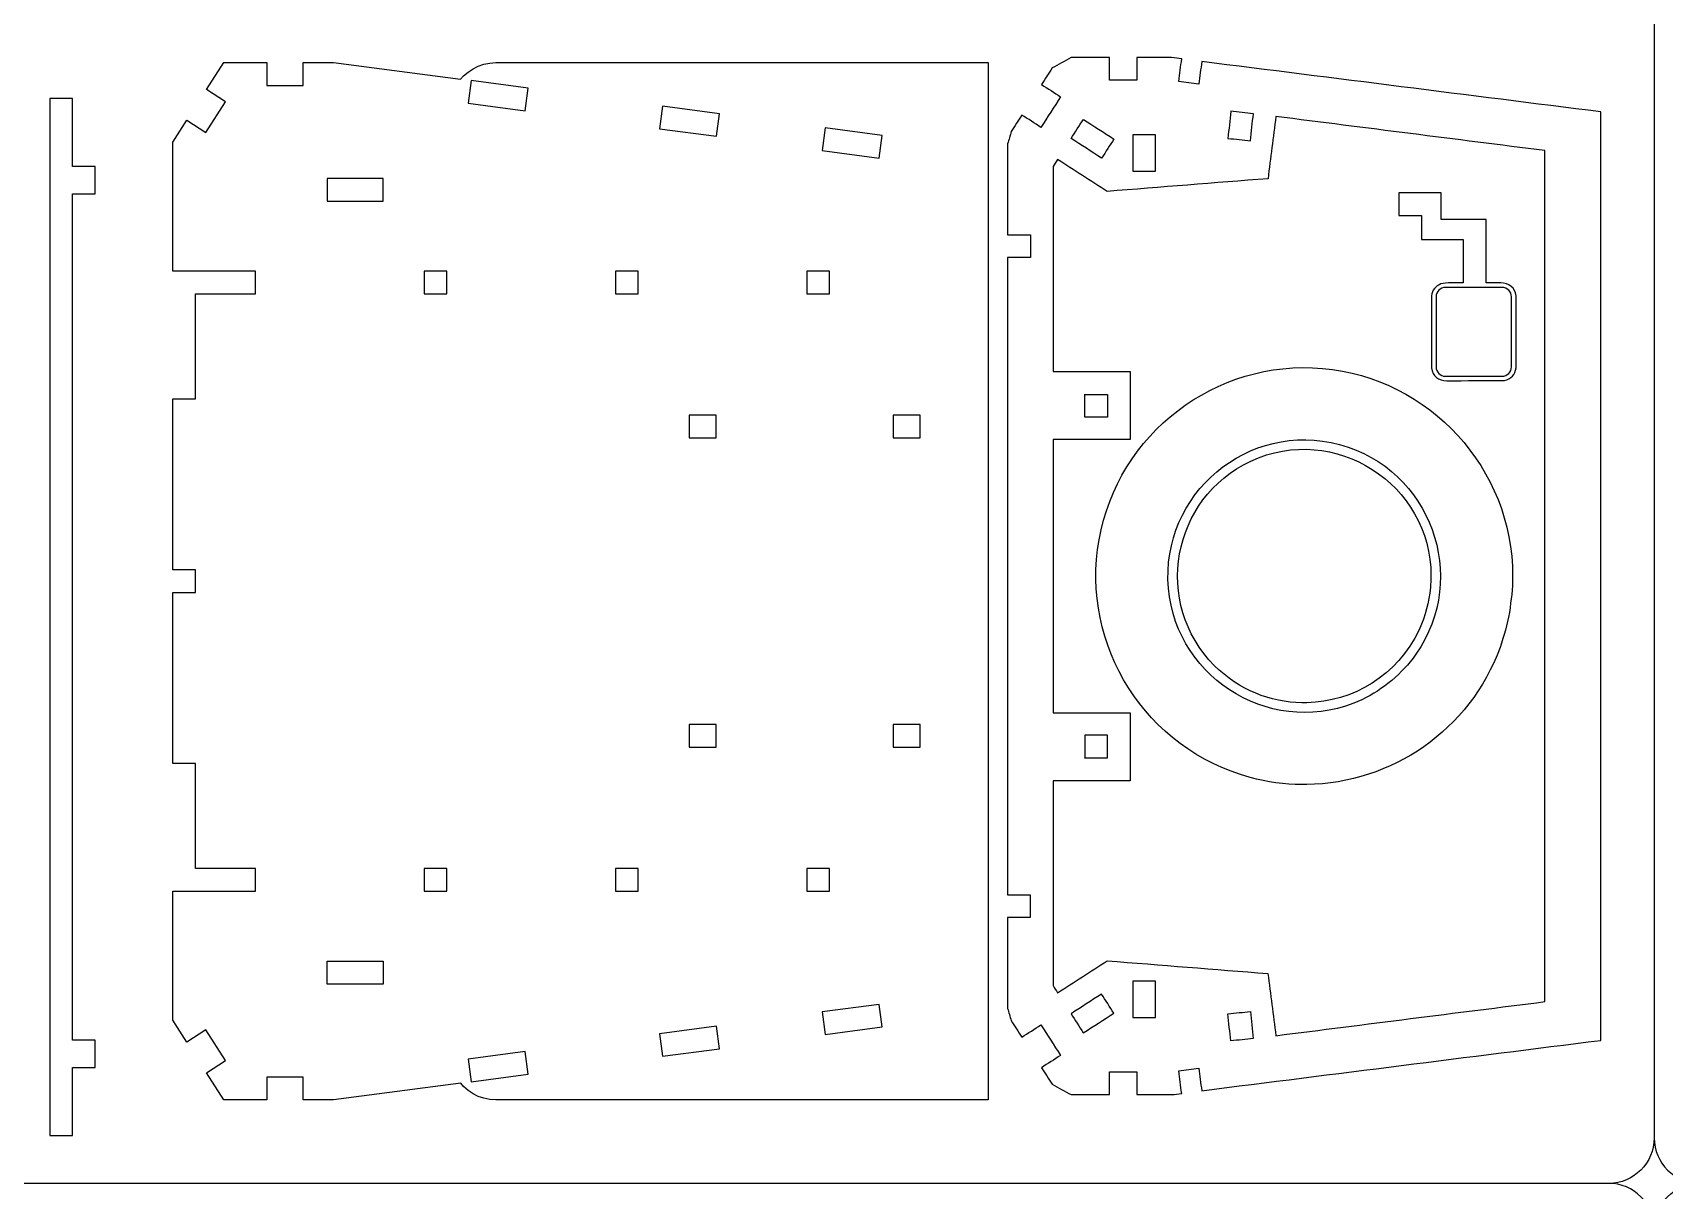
# Model space of a CAD drawing. Extents: x 363 to 933, y 152 to 732.
# Drawn here: x 564.1 to 743.9, y 441.2 to 568.7 of the extents above; entities that cross this region are included whole.
import ezdxf

# ---------------------------------------------------------------- set-up
doc = ezdxf.new("R2010")
doc.units = 0
doc.layers.get('0').update_dxf_attribs({"linetype": 'CONTINUOUS'})

msp = doc.modelspace()

# ---------------------------------------------------------------- linework, layer by layer
at = {"color": 5}
for p, q in [((742.73304, 727.00749), (742.73304, 447.00749)), ((742.73304, 727.00749), (742.73304, 447.00749)), ((737.73294, 442.00749), (557.73304, 442.00749)), ((737.73294, 442.00749), (557.73304, 442.00749))]:
    msp.add_line(p, q, dxfattribs=at)
at = {"color": 3}
for p, q in [((583.29834, 562.42079), (585.20494, 565.38659)), ((585.20494, 565.38659), (589.93344, 565.38659)), ((589.93344, 565.38659), (589.93344, 562.88669)), ((593.93324, 562.88669), (593.93324, 565.38659)), ((593.93324, 565.38659), (597.29714, 565.38659)), ((597.29714, 565.38659), (611.26864, 563.56889)), ((611.60864, 563.92399), (612.10034, 564.35529)), ((612.10034, 564.35529), (612.64414, 564.71859)), ((612.64414, 564.71859), (613.23074, 565.00789)), ((613.23074, 565.00789), (613.85004, 565.21809)), ((613.85004, 565.21809), (614.49144, 565.34569)), ((614.49144, 565.34569), (615.14404, 565.38849)), ((615.14404, 565.38849), (669.38044, 565.38849)), ((669.38044, 565.38849), (669.38044, 451.20939)), ((685.74894, 565.94679), (685.75284, 563.44649)), ((589.93344, 562.88669), (593.93324, 562.88669)), ((611.26864, 563.56889), (611.60864, 563.92399)), ((568.54364, 561.45159), (566.04374, 561.45159)), ((566.04374, 561.45159), (566.04374, 447.26889)), ((568.54364, 553.95189), (568.54364, 561.45159)), ((583.23824, 557.70429), (585.40114, 561.06889)), ((585.40114, 561.06889), (583.29834, 562.42079)), ((579.57014, 556.62149), (581.13534, 559.05619)), ((581.13534, 559.05619), (583.23824, 557.70429)), ((579.57014, 542.43149), (579.57014, 556.62149)), ((571.04354, 553.95189), (568.54364, 553.95189)), ((571.04354, 550.95199), (571.04354, 553.95189)), ((568.54364, 457.76849), (568.54364, 550.95199)), ((568.54364, 550.95199), (571.04354, 550.95199)), ((588.70834, 542.43149), (579.57014, 542.43149)), ((588.70834, 539.93159), (588.70834, 542.43149)), ((582.07004, 528.36939), (582.07004, 539.93159)), ((582.07004, 539.93159), (588.70834, 539.93159)), ((579.57014, 509.55379), (579.57014, 528.36939)), ((579.57014, 528.36939), (582.07004, 528.36939)), ((582.07004, 509.55379), (579.57014, 509.55379)), ((582.07004, 507.04399), (582.07004, 509.55379)), ((579.57014, 488.22839), (579.57014, 507.04399)), ((579.57014, 507.04399), (582.07004, 507.04399)), ((582.07004, 488.22839), (579.57014, 488.22839)), ((582.07004, 476.67589), (582.07004, 488.22839)), ((588.70834, 476.67589), (582.07004, 476.67589)), ((588.70834, 474.17589), (588.70834, 476.67589)), ((579.56984, 459.97959), (579.56994, 474.17589)), ((579.56994, 474.17589), (588.70834, 474.17589)), ((581.13544, 457.54479), (579.56984, 459.97959)), ((583.23834, 458.89659), (581.13544, 457.54479)), ((585.40114, 455.53199), (583.23834, 458.89659)), ((571.04354, 457.76849), (568.54364, 457.76849)), ((571.04354, 454.76859), (571.04354, 457.76849)), ((568.54364, 447.26889), (568.54364, 454.76859)), ((568.54364, 454.76859), (571.04354, 454.76859)), ((583.29824, 454.18009), (585.40114, 455.53199)), ((585.20624, 451.21249), (583.29824, 454.18009)), ((593.93324, 453.71229), (589.93344, 453.71229)), ((589.93344, 453.71229), (589.93344, 451.21239)), ((593.93324, 451.21239), (593.93324, 453.71229)), ((611.29014, 453.03699), (597.29714, 451.21239)), ((611.60864, 452.67379), (611.29014, 453.03699)), ((589.93344, 451.21239), (585.20624, 451.21249)), ((597.29714, 451.21239), (593.93324, 451.21239)), ((612.10034, 452.24259), (611.60864, 452.67379)), ((612.64414, 451.87929), (612.10034, 452.24259)), ((613.23074, 451.58999), (612.64414, 451.87929)), ((613.85004, 451.37979), (613.23074, 451.58999)), ((614.49144, 451.25219), (613.85004, 451.37979)), ((615.14404, 451.20939), (614.49144, 451.25219)), ((669.38044, 451.20939), (615.14404, 451.20939)), ((566.04374, 447.26889), (568.54364, 447.26889))]:
    msp.add_line(p, q, dxfattribs=at)
at = {"color": 7}
for p, q in [((612.43234, 563.41189), (612.10044, 560.92419)), ((618.70384, 562.57509), (612.43234, 563.41189)), ((618.37184, 560.08739), (618.70384, 562.57509)), ((612.10044, 560.92419), (618.37184, 560.08739)), ((633.50554, 560.60019), (633.17354, 558.11249)), ((639.77694, 559.76339), (633.50554, 560.60019)), ((639.44514, 557.27579), (639.77694, 559.76339)), ((633.17354, 558.11249), (639.44514, 557.27579)), ((651.44294, 558.20679), (651.11114, 555.71919)), ((657.71454, 557.37009), (651.44294, 558.20679)), ((657.38254, 554.88249), (657.71454, 557.37009)), ((651.11114, 555.71919), (657.38254, 554.88249)), ((602.76464, 552.64819), (596.59374, 552.64819)), ((596.59374, 552.64819), (596.59374, 550.13839)), ((602.76464, 550.13839), (602.76464, 552.64819)), ((596.59374, 550.13839), (602.76464, 550.13839)), ((609.76784, 542.43159), (607.25804, 542.43159)), ((607.25804, 542.43159), (607.25804, 539.92179)), ((609.76784, 539.92179), (609.76784, 542.43159)), ((630.83604, 542.43159), (628.32634, 542.43159)), ((628.32634, 542.43159), (628.32634, 539.92179)), ((630.83604, 539.92179), (630.83604, 542.43159)), ((651.90434, 542.43159), (649.39454, 542.43159)), ((649.39454, 542.43159), (649.39454, 539.92179)), ((651.90434, 539.92179), (651.90434, 542.43159)), ((607.25804, 539.92179), (609.76784, 539.92179)), ((628.32634, 539.92179), (630.83604, 539.92179)), ((649.39454, 539.92179), (651.90434, 539.92179)), ((639.44094, 526.57479), (636.44104, 526.57479)), ((636.44104, 526.57479), (636.44104, 524.07479)), ((639.44094, 524.07479), (639.44094, 526.57479)), ((661.90294, 526.57479), (658.90314, 526.57479)), ((658.90314, 526.57479), (658.90314, 524.07479)), ((661.90294, 524.07479), (661.90294, 526.57479)), ((636.44104, 524.07479), (639.44094, 524.07479)), ((658.90314, 524.07479), (661.90294, 524.07479)), ((639.44094, 492.53279), (636.44104, 492.53279)), ((636.44104, 492.53279), (636.44104, 490.03289)), ((639.44094, 490.03289), (639.44094, 492.53279)), ((661.90294, 492.53279), (658.90314, 492.53279)), ((658.90314, 492.53279), (658.90314, 490.03289)), ((661.90294, 490.03289), (661.90294, 492.53279)), ((636.44104, 490.03289), (639.44094, 490.03289)), ((658.90314, 490.03289), (661.90294, 490.03289)), ((609.76784, 476.67589), (607.25804, 476.67589)), ((607.25804, 476.67589), (607.25804, 474.16619)), ((609.76784, 474.16619), (609.76784, 476.67589)), ((630.83604, 476.67589), (628.32634, 476.67589)), ((628.32634, 476.67589), (628.32634, 474.16619)), ((630.83604, 474.16619), (630.83604, 476.67589)), ((651.90434, 476.67589), (649.39454, 476.67589)), ((649.39454, 476.67589), (649.39454, 474.16619)), ((651.90434, 474.16619), (651.90434, 476.67589)), ((607.25804, 474.16619), (609.76784, 474.16619)), ((628.32634, 474.16619), (630.83604, 474.16619)), ((649.39454, 474.16619), (651.90434, 474.16619)), ((596.59374, 466.45929), (602.76464, 466.45929)), ((596.59374, 463.94959), (596.59374, 466.45929)), ((602.76464, 466.45929), (602.76464, 463.94959)), ((602.76464, 463.94959), (596.59374, 463.94959)), ((657.38254, 461.71549), (651.11114, 460.87869)), ((651.11114, 460.87869), (651.44294, 458.39089)), ((657.71454, 459.22779), (657.38254, 461.71549)), ((639.44514, 459.32219), (633.17354, 458.48539)), ((633.17354, 458.48539), (633.50554, 455.99759)), ((639.77694, 456.83449), (639.44514, 459.32219)), ((651.44294, 458.39089), (657.71454, 459.22779)), ((618.37184, 456.51049), (612.10044, 455.67359)), ((618.70384, 454.02269), (618.37184, 456.51049)), ((633.50554, 455.99759), (639.77694, 456.83449)), ((612.10044, 455.67359), (612.43234, 453.18589)), ((612.43234, 453.18589), (618.70384, 454.02269))]:
    msp.add_line(p, q, dxfattribs=at)
at = {"color": 0}
for p, q in [((718.70894, 539.60239), (718.70894, 531.89439)), ((725.97914, 540.63689), (719.74334, 540.63689)), ((727.01354, 531.89439), (727.01354, 539.60239)), ((719.74334, 530.85989), (725.97914, 530.85989))]:
    msp.add_line(p, q, dxfattribs=at)
at = {"color": 3}
for points in [[(676.42304, 564.79809), (676.03364, 564.19229), (675.64414, 563.58649), (675.25474, 562.98069)], [(678.52604, 565.94609), (677.82504, 565.56339), (677.12404, 565.18079), (676.42304, 564.79809)], [(682.75314, 565.94639), (681.34414, 565.94629), (679.93504, 565.94619), (678.52604, 565.94609)], [(682.75324, 563.44649), (682.75324, 564.27979), (682.75314, 565.11309), (682.75314, 565.94639)], [(689.58684, 565.94639), (688.30754, 565.94649), (687.02824, 565.94669), (685.74894, 565.94679)], [(690.69814, 565.80089), (690.32774, 565.84939), (689.95724, 565.89789), (689.58684, 565.94639)], [(690.36754, 563.32289), (690.47774, 564.14889), (690.58794, 564.97489), (690.69814, 565.80089)], [(692.90614, 565.50639), (692.79594, 564.68039), (692.68574, 563.85439), (692.57554, 563.02839)], [(736.85034, 559.96569), (722.20224, 561.81259), (707.55424, 563.65949), (692.90614, 565.50639)], [(675.25474, 562.98069), (675.95564, 562.53009), (676.65664, 562.07939), (677.35754, 561.62879)], [(685.75284, 563.44649), (684.75294, 563.44649), (683.75314, 563.44649), (682.75324, 563.44649)], [(692.57554, 563.02839), (691.83954, 563.12659), (691.10354, 563.22469), (690.36754, 563.32289)], [(677.35754, 561.62879), (676.63654, 560.50729), (675.91564, 559.38579), (675.19464, 558.26429)], [(673.09174, 559.61609), (672.70234, 559.01029), (672.31284, 558.40449), (671.92344, 557.79869)], [(675.19464, 558.26429), (674.49364, 558.71489), (673.79274, 559.16549), (673.09174, 559.61609)], [(701.06564, 559.45429), (700.77714, 557.17409), (700.48854, 554.89379), (700.20004, 552.61359)], [(730.70454, 555.70389), (720.82494, 556.95399), (710.94524, 558.20419), (701.06564, 559.45429)], [(736.84574, 457.75389), (736.84724, 491.82449), (736.84884, 525.89509), (736.85034, 559.96569)], [(671.92344, 557.79869), (671.79114, 557.34809), (671.65874, 556.89749), (671.52644, 556.44689)], [(671.52644, 556.44689), (671.52644, 553.11369), (671.52634, 549.78059), (671.52634, 546.44739)], [(730.70004, 462.01849), (730.70154, 493.24699), (730.70304, 524.47539), (730.70454, 555.70389)], [(677.02494, 554.72409), (676.85864, 554.46539), (676.69244, 554.20659), (676.52614, 553.94789)], [(676.52614, 553.94789), (676.52644, 546.43259), (676.52684, 538.91719), (676.52714, 531.40189)], [(682.49024, 551.21069), (680.66844, 552.38179), (678.84674, 553.55299), (677.02494, 554.72409)], [(700.20004, 552.61359), (694.29674, 552.14599), (688.39354, 551.67829), (682.49024, 551.21069)], [(671.52634, 546.44739), (672.35964, 546.44739), (673.19294, 546.44739), (674.02624, 546.44739)], [(674.02624, 546.44739), (674.02624, 545.61409), (674.02624, 544.78079), (674.02624, 543.94749)], [(671.52634, 543.94749), (671.52514, 520.55659), (671.52394, 497.16559), (671.52274, 473.77469)], [(674.02624, 543.94749), (673.19294, 543.94749), (672.35964, 543.94749), (671.52634, 543.94749)], [(676.52714, 531.40189), (679.36034, 531.40189), (682.19364, 531.40189), (685.02684, 531.40189)], [(685.02684, 531.40189), (685.02634, 528.90219), (685.02594, 526.40239), (685.02544, 523.90269)], [(676.52574, 523.90279), (676.52454, 513.87499), (676.52324, 503.84729), (676.52204, 493.81949)], [(685.02544, 523.90269), (682.19224, 523.90269), (679.35894, 523.90279), (676.52574, 523.90279)], [(676.52204, 493.81949), (679.35524, 493.81949), (682.18834, 493.81949), (685.02154, 493.81949)], [(685.02154, 493.81949), (685.02204, 491.31939), (685.02244, 488.81939), (685.02294, 486.31929)], [(676.52334, 486.31929), (676.52304, 478.80439), (676.52274, 471.28939), (676.52244, 463.77449)], [(685.02294, 486.31929), (682.18974, 486.31929), (679.35654, 486.31929), (676.52334, 486.31929)], [(671.52274, 473.77469), (672.35604, 473.77469), (673.18924, 473.77469), (674.02254, 473.77469)], [(674.02254, 473.77469), (674.02254, 472.94139), (674.02254, 472.10819), (674.02254, 471.27489)], [(674.02254, 471.27489), (673.18924, 471.27489), (672.35604, 471.27489), (671.52274, 471.27489)], [(671.52274, 471.27489), (671.52274, 467.94179), (671.52274, 464.60869), (671.52274, 461.27559)], [(677.02124, 462.99839), (678.84294, 464.16949), (680.66474, 465.34059), (682.48644, 466.51169)], [(682.48644, 466.51169), (688.38964, 466.04409), (694.29274, 465.57639), (700.19594, 465.10879)], [(676.52244, 463.77449), (676.68874, 463.51579), (676.85494, 463.25709), (677.02124, 462.99839)], [(700.19594, 465.10879), (700.48444, 462.82859), (700.77304, 460.54839), (701.06154, 458.26819)], [(701.06154, 458.26819), (710.94104, 459.51829), (720.82054, 460.76839), (730.70004, 462.01849)], [(671.52274, 461.27559), (671.65504, 460.82499), (671.78744, 460.37439), (671.91974, 459.92379)], [(671.91974, 459.92379), (672.30924, 459.31799), (672.69864, 458.71219), (673.08814, 458.10639)], [(673.08814, 458.10639), (673.78904, 458.55699), (674.49004, 459.00759), (675.19094, 459.45819)], [(675.19094, 459.45819), (675.91194, 458.33669), (676.63284, 457.21519), (677.35384, 456.09369)], [(692.90214, 452.21029), (707.55004, 454.05819), (722.19784, 455.90599), (736.84574, 457.75389)], [(677.35384, 456.09369), (676.65294, 455.64309), (675.95194, 455.19249), (675.25104, 454.74189)], [(675.25104, 454.74189), (675.64044, 454.13609), (676.02994, 453.53029), (676.41934, 452.92449)], [(690.36364, 454.39369), (691.09964, 454.49189), (691.83564, 454.59009), (692.57164, 454.68829)], [(692.57164, 454.68829), (692.68184, 453.86229), (692.79194, 453.03629), (692.90214, 452.21029)], [(676.41934, 452.92449), (677.12034, 452.54179), (677.82134, 452.15919), (678.52234, 451.77649)], [(682.74994, 451.77609), (682.74994, 452.60939), (682.75004, 453.44259), (682.75004, 454.27589)], [(682.75004, 454.27589), (683.74964, 454.27589), (684.74934, 454.27579), (685.74894, 454.27579)], [(685.74894, 454.27579), (685.74894, 453.44249), (685.74894, 452.60929), (685.74894, 451.77599)], [(690.69424, 451.91579), (690.58404, 452.74179), (690.47384, 453.56769), (690.36364, 454.39369)], [(678.52234, 451.77649), (679.93154, 451.77639), (681.34074, 451.77619), (682.74994, 451.77609)], [(685.74894, 451.77599), (687.02694, 451.77609), (688.30494, 451.77609), (689.58294, 451.77619)], [(689.58294, 451.77619), (689.95334, 451.82269), (690.32384, 451.86929), (690.69424, 451.91579)]]:
    msp.add_open_spline(points, degree=3, dxfattribs=at)
at = {"color": 7}
for points in [[(678.51004, 557.03859), (678.96074, 557.73949), (679.41154, 558.44029), (679.86224, 559.14119)], [(679.86224, 559.14119), (680.98364, 558.42009), (682.10514, 557.69889), (683.22654, 556.97779)], [(696.10114, 560.03069), (695.99604, 559.03629), (695.89084, 558.04189), (695.78574, 557.04749)], [(698.58724, 559.76779), (697.75854, 559.85539), (696.92984, 559.94309), (696.10114, 560.03069)], [(698.27184, 556.78459), (698.37694, 557.77899), (698.48214, 558.77339), (698.58724, 559.76779)], [(685.30504, 557.44869), (685.30474, 556.11539), (685.30454, 554.78219), (685.30424, 553.44889)], [(687.80484, 557.44869), (686.97154, 557.44869), (686.13834, 557.44869), (685.30504, 557.44869)], [(687.80394, 553.44889), (687.80424, 554.78219), (687.80454, 556.11539), (687.80484, 557.44869)], [(681.87434, 554.87519), (680.75294, 555.59629), (679.63144, 556.31749), (678.51004, 557.03859)], [(683.22654, 556.97779), (682.77584, 556.27689), (682.32504, 555.57609), (681.87434, 554.87519)], [(695.78574, 557.04749), (696.61444, 556.95989), (697.44314, 556.87219), (698.27184, 556.78459)], [(685.30424, 553.44889), (686.13744, 553.44889), (686.97074, 553.44889), (687.80394, 553.44889)], [(680.02584, 528.85179), (680.02584, 528.86869), (680.02584, 528.88569), (680.02584, 528.90259)], [(680.02584, 528.90259), (680.02584, 528.88569), (680.02584, 528.86869), (680.02584, 528.85179)], [(680.02584, 528.85179), (680.85914, 528.85179), (681.69244, 528.85169), (682.52574, 528.85169)], [(680.02594, 526.35189), (680.02594, 527.18519), (680.02584, 528.01849), (680.02584, 528.85179)], [(682.52574, 528.85169), (682.52574, 528.01839), (682.52574, 527.18519), (682.52574, 526.35189)], [(682.52574, 526.35189), (681.69244, 526.35189), (680.85924, 526.35189), (680.02594, 526.35189)], [(680.02214, 491.35539), (680.02214, 490.52209), (680.02204, 489.68889), (680.02204, 488.85559)], [(682.52194, 491.35539), (681.68864, 491.35539), (680.85544, 491.35539), (680.02214, 491.35539)], [(682.52194, 488.85559), (682.52194, 489.68889), (682.52194, 490.52209), (682.52194, 491.35539)], [(680.02204, 488.85559), (680.02204, 488.84349), (680.02204, 488.83139), (680.02204, 488.81929)], [(680.02204, 488.81929), (680.02204, 488.83139), (680.02204, 488.84349), (680.02204, 488.85559)], [(680.02204, 488.85559), (680.85534, 488.85559), (681.68864, 488.85559), (682.52194, 488.85559)], [(687.79984, 464.27719), (686.96674, 464.27719), (686.13354, 464.27719), (685.30044, 464.27719)], [(685.30044, 464.27719), (685.30044, 462.94389), (685.30054, 461.61069), (685.30054, 460.27739)], [(687.79994, 460.27739), (687.79994, 461.61069), (687.79984, 462.94389), (687.79984, 464.27719)], [(681.87054, 462.84709), (680.74914, 462.12599), (679.62764, 461.40479), (678.50624, 460.68369)], [(683.22264, 460.74439), (682.77194, 461.44529), (682.32124, 462.14619), (681.87054, 462.84709)], [(678.50624, 460.68369), (678.95694, 459.98279), (679.40774, 459.28199), (679.85844, 458.58109)], [(679.85844, 458.58109), (680.97984, 459.30219), (682.10124, 460.02329), (683.22264, 460.74439)], [(685.30054, 460.27739), (686.13364, 460.27739), (686.96684, 460.27739), (687.79994, 460.27739)], [(695.78174, 460.67379), (696.61044, 460.76139), (697.43904, 460.84899), (698.26774, 460.93659)], [(696.09714, 457.69059), (695.99204, 458.68499), (695.88684, 459.67939), (695.78174, 460.67379)], [(698.26774, 460.93659), (698.37284, 459.94219), (698.47804, 458.94779), (698.58314, 457.95339)], [(698.58314, 457.95339), (697.75444, 457.86579), (696.92584, 457.77819), (696.09714, 457.69059)]]:
    msp.add_open_spline(points, degree=3, dxfattribs=at)
at = {"color": 2}
for points in [[(714.60134, 551.07049), (714.60124, 550.23389), (714.60134, 549.39719), (714.60134, 548.56069)], [(719.25814, 551.07049), (717.90584, 551.07049), (715.95354, 551.07049), (714.60134, 551.07049)], [(719.25804, 548.12799), (719.25814, 549.34229), (719.25804, 549.85619), (719.25814, 551.07049)], [(714.60134, 548.56069), (715.43464, 548.56069), (716.26784, 548.56069), (717.10114, 548.56069)], [(717.10114, 548.56069), (717.10114, 547.74169), (717.10114, 546.72259), (717.10114, 545.90359)], [(724.23984, 548.12799), (722.57924, 548.12799), (720.91864, 548.12799), (719.25804, 548.12799)], [(724.23974, 541.13679), (724.23974, 543.23389), (724.23974, 546.03099), (724.23984, 548.12799)], [(717.10114, 545.90359), (718.76174, 545.90359), (720.02244, 545.90359), (721.68294, 545.90359)], [(721.68294, 545.90359), (721.68294, 544.24789), (721.68294, 542.79249), (721.68294, 541.13669)], [(719.25084, 541.02739), (718.64044, 540.81189), (718.25984, 540.35919), (718.20904, 539.70109)], [(721.68294, 541.13669), (721.06674, 541.13669), (719.76754, 541.20979), (719.25084, 541.02739)], [(725.82604, 541.13669), (725.09724, 541.13669), (724.96854, 541.13679), (724.23974, 541.13679)], [(727.51354, 539.70099), (727.44064, 540.64799), (726.71194, 541.08719), (725.82604, 541.13669)], [(718.20904, 539.70109), (718.20904, 537.06589), (718.20894, 534.43079), (718.20894, 531.79549)], [(727.51344, 531.79539), (727.51344, 534.43069), (727.51354, 537.06579), (727.51354, 539.70099)], [(681.59194, 512.87049), (683.66644, 524.53599), (694.40334, 532.77159), (706.20954, 531.72399)], [(706.20954, 531.72399), (718.00044, 530.67769), (727.15054, 520.70369), (727.14334, 508.86079)], [(718.20894, 531.79549), (718.28204, 530.84869), (719.01054, 530.40929), (719.89644, 530.35989)], [(719.89644, 530.35989), (722.01854, 530.37619), (724.14064, 530.39249), (726.26274, 530.40889)], [(726.26274, 530.40889), (726.93314, 530.54209), (727.45624, 531.05219), (727.51344, 531.79539)], [(698.29994, 521.51619), (707.50754, 525.81099), (718.15534, 519.02389), (718.14884, 508.86079)], [(694.31614, 498.99929), (687.47074, 505.85119), (689.56784, 517.44319), (698.29994, 521.51619)], [(698.22994, 486.69809), (686.78034, 489.78229), (679.51494, 501.19139), (681.59194, 512.87049)], [(718.14884, 508.86079), (718.13054, 508.45139), (718.11224, 508.04209), (718.09394, 507.63269)], [(727.14334, 508.86079), (727.14244, 507.42669), (726.97384, 506.24579), (726.78804, 504.85109)], [(718.09394, 507.63269), (717.86204, 505.89069), (717.59844, 504.59129), (716.83804, 502.96209)], [(726.78804, 504.85109), (726.48404, 503.48889), (726.23874, 502.33639), (725.75114, 501.00039)], [(716.83804, 502.96209), (714.45544, 497.85759), (709.52074, 495.03449), (704.46574, 494.92079)], [(725.75114, 501.00039), (722.42424, 491.88529), (713.78564, 486.03579), (704.46574, 485.91249)], [(703.91574, 494.91909), (700.47644, 494.97569), (697.02194, 496.29099), (694.31614, 498.99929)], [(704.11294, 494.91719), (704.04734, 494.91739), (703.98164, 494.91799), (703.91574, 494.91909)], [(704.46574, 494.92079), (704.34784, 494.91809), (704.23024, 494.91699), (704.11294, 494.91719)], [(703.91574, 485.91189), (702.03184, 485.93249), (700.12394, 486.18799), (698.22994, 486.69809)], [(704.34474, 485.91119), (704.20204, 485.91009), (704.05904, 485.91029), (703.91574, 485.91189)], [(704.46574, 485.91249), (704.42534, 485.91199), (704.38504, 485.91149), (704.34474, 485.91119)]]:
    msp.add_open_spline(points, degree=3, dxfattribs=at)
at = {"color": 0}
for points in [[(719.74334, 540.63689), (719.17534, 540.63689), (718.70894, 540.17049), (718.70894, 539.60239)], [(727.01354, 539.60239), (727.01354, 540.17049), (726.54714, 540.63689), (725.97914, 540.63689)], [(718.70894, 531.89439), (718.70894, 531.32629), (719.17534, 530.85989), (719.74334, 530.85989)], [(725.97914, 530.85989), (726.54714, 530.85989), (727.01354, 531.32629), (727.01354, 531.89439)], [(689.23914, 507.54089), (688.33354, 517.88399), (698.04254, 526.05749), (708.08724, 523.35199)], [(708.08724, 523.35199), (718.10404, 520.65399), (722.43764, 508.76579), (716.48524, 500.26039)], [(710.52304, 495.25389), (701.12404, 490.86979), (690.14184, 497.22939), (689.23914, 507.54089)], [(716.48524, 500.26039), (715.64204, 499.05559), (714.87874, 498.32289), (713.81834, 497.35249)], [(713.81834, 497.35249), (712.68824, 496.48649), (711.84284, 495.86949), (710.52304, 495.25389)]]:
    msp.add_open_spline(points, degree=3, dxfattribs=at)
at = {"color": 5}
for points in [[(742.73304, 447.00749), (742.73304, 444.25749), (740.48304, 442.00749), (737.73294, 442.00749)], [(742.73304, 447.00749), (742.73304, 444.25749), (744.98304, 442.00749), (747.73314, 442.00749)], [(742.73304, 437.00749), (742.73304, 439.75749), (740.48304, 442.00749), (737.73294, 442.00749)], [(742.73304, 437.00749), (742.73304, 439.75749), (744.98304, 442.00749), (747.73314, 442.00749)]]:
    msp.add_open_spline(points, degree=3, dxfattribs=at)

doc.saveas('drawing.dxf')
